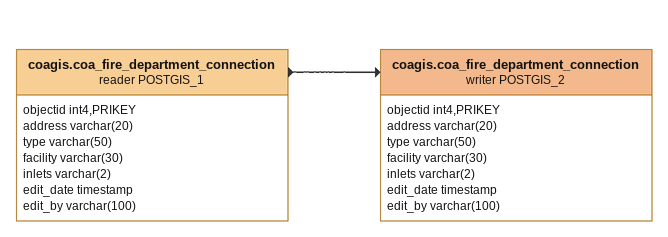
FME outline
coagis.coa_fire_department_connection (reader POSTGIS_1)
    attributes: objectid int4,PRIKEY, address varchar(20), type varchar(50), facility varchar(30), inlets varchar(2), edit_date timestamp, edit_by varchar(100)
    -> coagis.coa_fire_department_connection (writer POSTGIS_2)
coagis.coa_fire_department_connection (writer POSTGIS_2)
    attributes: objectid int4,PRIKEY, address varchar(20), type varchar(50), facility varchar(30), inlets varchar(2), edit_date timestamp, edit_by varchar(100)
